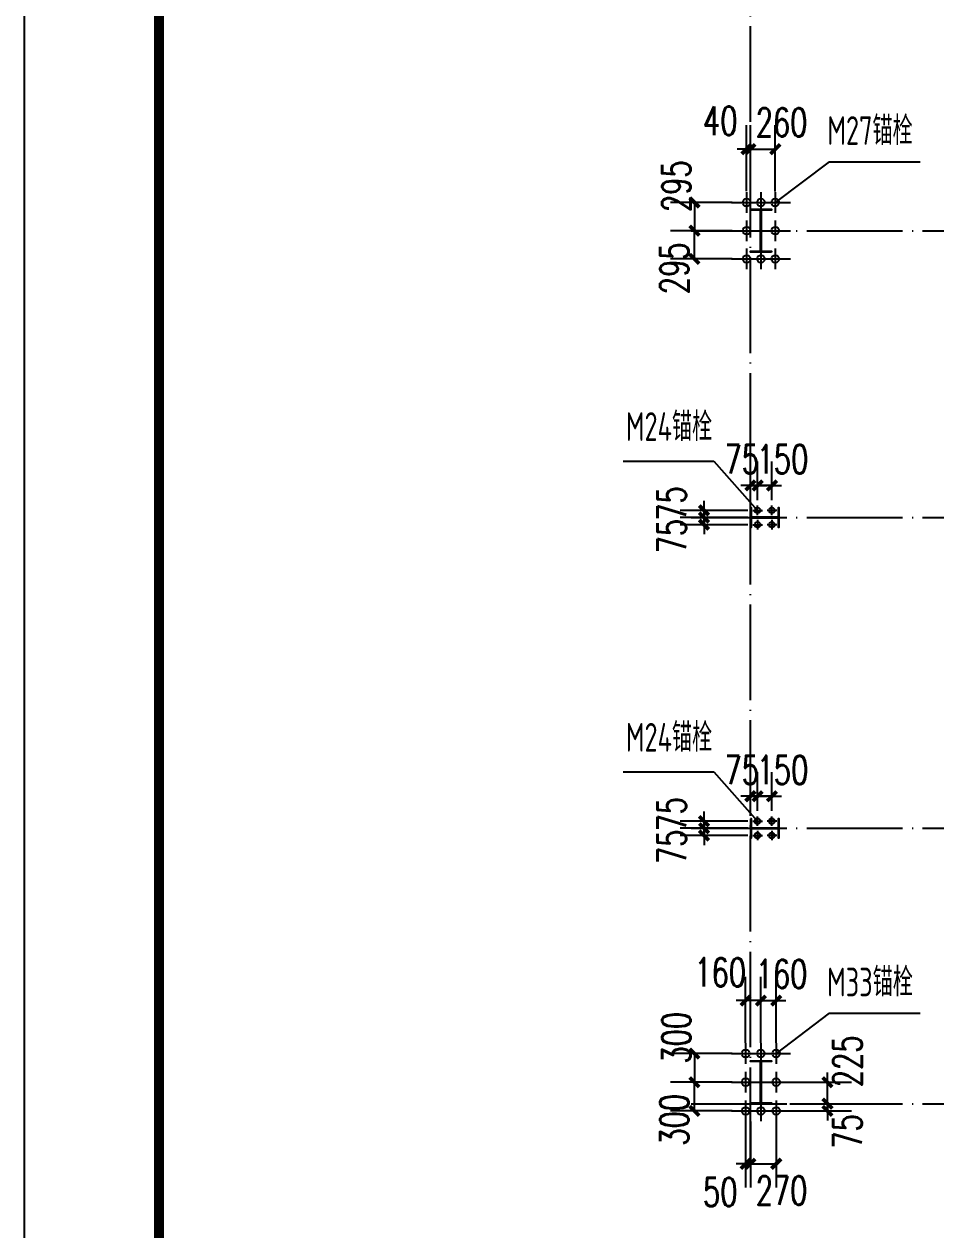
# Model space of a CAD drawing. Extents: x -33967 to 1773478, y -1022458 to -784650.
# Drawn here: x 521646 to 540711, y -1007515 to -982296 of the extents above; entities that cross this region are included whole.
import ezdxf
from ezdxf.enums import TextEntityAlignment as Align

# ---------------------------------------------------------------- set-up
doc = ezdxf.new("R2010")
doc.units = 0
doc.header["$LTSCALE"] = 1000
doc.header["$MEASUREMENT"] = 0
doc.linetypes.add('DOTE', pattern=[2.42, 2, -0.2, 0.02, -0.2])
for name, color, linetype in [('AXIS', 3, 'Continuous'), ('DOTE', 1, 'DOTE'), ('GZ', 50, 'Continuous'), ('PUB_TITLE', 4, 'Continuous'), ('TEXT', 7, 'Continuous')]:
    doc.layers.add(name, color=color, linetype=linetype)
doc.styles.add('_TCH_DIM_T3', font='SIMPLEX', dxfattribs={"width": 0.705882, "bigfont": 'GBCBIG'})
doc.styles.add('TSSD_Label', font='tssdeng.shx', dxfattribs={"width": 0.7, "bigfont": 'hztxt.shx'})
doc.dimstyles.new('TCH-200-2', dxfattribs={"dimtxt": 595, "dimasz": 200, "dimexe": 500, "dimexo": 600, "dimgap": 252.5, "dimtad": 1, "dimdec": 0, "dimlfac": 0.5, "dimzin": 0, "dimdsep": 46, "dimtxsty": '_TCH_DIM_T3', "dimblk": 'ARCHTICK', "dimcen": 0.09, "dimclrd": 124, "dimclre": 124, "dimclrt": 7, "dimazin": 2, "dimtfac": 1, "dimtdec": 0, "dimtix": 1, "dimtmove": 2, "dimatfit": 3, "dimfxl": 1, "dimtolj": 1, "dimtzin": 0, "dimarcsym": 0})

# ---------------------------------------------------------------- blocks, each defined once
blk = doc.blocks.new('_ArchTick')
at = {"color": 0, "linetype": 'ByBlock', "const_width": 0.4}
blk.add_lwpolyline([(-0.5, -0.5), (0.5, 0.5)], dxfattribs=at)
blk = doc.blocks.new('*D1285')
at = {"color": 124, "linetype": 'ByBlock', "lineweight": -2, "transparency": 16777216}
for p, q in [((536453, -1003826), (535163, -1003826)), ((535663, -1003826), (535663, -1004426)), ((536450, -1004426), (535163, -1004426))]:
    blk.add_line(p, q, dxfattribs=at)
at = {"layer": 'Defpoints', "color": 0, "linetype": 'ByBlock', "transparency": 16777216}
for p in [(537053, -1003826), (535663, -1004426), (537050, -1004426)]:
    blk.add_point(p, dxfattribs=at)
at = {"color": 124, "linetype": 'ByBlock', "lineweight": -2, "transparency": 16777216, "xscale": 200, "yscale": 200, "zscale": 200}
for p, rotation in [((535663, -1003826), 90), ((535663, -1004426), 270)]:
    blk.add_blockref('_ArchTick', p, dxfattribs=dict(at, rotation=rotation))
at = {"color": 7, "linetype": 'ByBlock', "transparency": 16777216, "insert": (535285, -1003496), "char_height": 595, "attachment_point": 5, "rotation": 90, "style": '_TCH_DIM_T3'}
blk.add_mtext('\\A1;300', dxfattribs=at)
blk = doc.blocks.new('*D1286')
at = {"color": 124, "linetype": 'ByBlock', "lineweight": -2, "transparency": 16777216}
for p, q in [((537053, -1003601), (537053, -1002220)), ((537373, -1003601), (537373, -1002220)), ((537053, -1002720), (536853, -1002720)), ((537053, -1002720), (537373, -1002720)), ((537373, -1002720), (537573, -1002720))]:
    blk.add_line(p, q, dxfattribs=at)
at = {"layer": 'Defpoints', "color": 0, "linetype": 'ByBlock', "transparency": 16777216}
for p in [(537373, -1002720), (537053, -1004201), (537373, -1004201)]:
    blk.add_point(p, dxfattribs=at)
at = {"color": 124, "linetype": 'ByBlock', "lineweight": -2, "transparency": 16777216, "xscale": 200, "yscale": 200, "zscale": 200}
blk.add_blockref('_ArchTick', (537053, -1002720), dxfattribs=at)
at = {"color": 124, "linetype": 'ByBlock', "lineweight": -2, "transparency": 16777216, "xscale": 200, "yscale": 200, "zscale": 200, "rotation": 180}
blk.add_blockref('_ArchTick', (537373, -1002720), dxfattribs=at)
at = {"color": 7, "linetype": 'ByBlock', "transparency": 16777216, "insert": (537485, -1002161), "char_height": 595, "attachment_point": 5, "style": '_TCH_DIM_T3'}
blk.add_mtext('\\A1;160', dxfattribs=at)
blk = doc.blocks.new('*D1287')
at = {"color": 124, "linetype": 'ByBlock', "lineweight": -2, "transparency": 16777216}
for p, q in [((536733, -1003601), (536733, -1002220)), ((537053, -1003601), (537053, -1002220)), ((536733, -1002720), (536533, -1002720)), ((537053, -1002720), (536733, -1002720)), ((537053, -1002720), (537253, -1002720))]:
    blk.add_line(p, q, dxfattribs=at)
at = {"layer": 'Defpoints', "color": 0, "linetype": 'ByBlock', "transparency": 16777216}
for p in [(536733, -1002720), (536733, -1004201), (537053, -1004201)]:
    blk.add_point(p, dxfattribs=at)
at = {"color": 124, "linetype": 'ByBlock', "lineweight": -2, "transparency": 16777216, "xscale": 200, "yscale": 200, "zscale": 200}
blk.add_blockref('_ArchTick', (536733, -1002720), dxfattribs=at)
at = {"color": 124, "linetype": 'ByBlock', "lineweight": -2, "transparency": 16777216, "xscale": 200, "yscale": 200, "zscale": 200, "rotation": 180}
blk.add_blockref('_ArchTick', (537053, -1002720), dxfattribs=at)
at = {"color": 7, "linetype": 'ByBlock', "transparency": 16777216, "insert": (536202, -1002129), "char_height": 595, "attachment_point": 5, "style": '_TCH_DIM_T3'}
blk.add_mtext('\\A1;160', dxfattribs=at)
blk = doc.blocks.new('*D1288')
at = {"color": 124, "linetype": 'ByBlock', "lineweight": -2, "transparency": 16777216}
for p, q in [((536450, -1004426), (535163, -1004426)), ((535663, -1005026), (535663, -1004426)), ((536450, -1005026), (535163, -1005026))]:
    blk.add_line(p, q, dxfattribs=at)
at = {"layer": 'Defpoints', "color": 0, "linetype": 'ByBlock', "transparency": 16777216}
for p in [(535663, -1004426), (537050, -1004426), (537050, -1005026)]:
    blk.add_point(p, dxfattribs=at)
at = {"color": 124, "linetype": 'ByBlock', "lineweight": -2, "transparency": 16777216, "xscale": 200, "yscale": 200, "zscale": 200}
for p, rotation in [((535663, -1004426), 90), ((535663, -1005026), 270)]:
    blk.add_blockref('_ArchTick', p, dxfattribs=dict(at, rotation=rotation))
at = {"color": 7, "linetype": 'ByBlock', "transparency": 16777216, "insert": (535243, -1005213), "char_height": 595, "attachment_point": 5, "rotation": 90, "style": '_TCH_DIM_T3'}
blk.add_mtext('\\A1;300', dxfattribs=at)
blk = doc.blocks.new('*D1289')
at = {"color": 124, "linetype": 'ByBlock', "lineweight": -2, "transparency": 16777216}
for p, q in [((535863, -998966), (535863, -998766)), ((536779, -998966), (535363, -998966)), ((536779, -999116), (535363, -999116)), ((535863, -998966), (535863, -999116)), ((535863, -999116), (535863, -999316))]:
    blk.add_line(p, q, dxfattribs=at)
at = {"layer": 'Defpoints', "color": 0, "linetype": 'ByBlock', "transparency": 16777216}
for p in [(535863, -999116), (537379, -998966), (537379, -999116)]:
    blk.add_point(p, dxfattribs=at)
at = {"color": 124, "linetype": 'ByBlock', "lineweight": -2, "transparency": 16777216, "xscale": 200, "yscale": 200, "zscale": 200}
for p, rotation in [((535863, -998966), 270), ((535863, -999116), 90)]:
    blk.add_blockref('_ArchTick', p, dxfattribs=dict(at, rotation=rotation))
at = {"color": 7, "linetype": 'ByBlock', "transparency": 16777216, "insert": (535189, -998823), "char_height": 595, "attachment_point": 5, "rotation": 90, "style": '_TCH_DIM_T3'}
blk.add_mtext('\\A1;75', dxfattribs=at)
blk = doc.blocks.new('*D1290')
at = {"color": 124, "linetype": 'ByBlock', "lineweight": -2, "transparency": 16777216}
for p, q in [((535863, -999116), (535863, -998916)), ((536779, -999116), (535363, -999116)), ((535863, -999266), (535863, -999116)), ((536779, -999266), (535363, -999266)), ((535863, -999266), (535863, -999466))]:
    blk.add_line(p, q, dxfattribs=at)
at = {"layer": 'Defpoints', "color": 0, "linetype": 'ByBlock', "transparency": 16777216}
for p in [(535863, -999116), (537379, -999116), (537379, -999266)]:
    blk.add_point(p, dxfattribs=at)
at = {"color": 124, "linetype": 'ByBlock', "lineweight": -2, "transparency": 16777216, "xscale": 200, "yscale": 200, "zscale": 200}
for p, rotation in [((535863, -999116), 270), ((535863, -999266), 90)]:
    blk.add_blockref('_ArchTick', p, dxfattribs=dict(at, rotation=rotation))
at = {"color": 7, "linetype": 'ByBlock', "transparency": 16777216, "insert": (535189, -999505), "char_height": 595, "attachment_point": 5, "rotation": 90, "style": '_TCH_DIM_T3'}
blk.add_mtext('\\A1;75', dxfattribs=at)
blk = doc.blocks.new('*D1291')
at = {"color": 124, "linetype": 'ByBlock', "lineweight": -2, "transparency": 16777216}
for p, q in [((536834, -998752), (536834, -997945)), ((536984, -998752), (536984, -997945)), ((536834, -998445), (536634, -998445)), ((536834, -998445), (536984, -998445)), ((536984, -998445), (537184, -998445))]:
    blk.add_line(p, q, dxfattribs=at)
at = {"layer": 'Defpoints', "color": 0, "linetype": 'ByBlock', "transparency": 16777216}
for p in [(536984, -998445), (536834, -999352), (536984, -999352)]:
    blk.add_point(p, dxfattribs=at)
at = {"color": 124, "linetype": 'ByBlock', "lineweight": -2, "transparency": 16777216, "xscale": 200, "yscale": 200, "zscale": 200}
blk.add_blockref('_ArchTick', (536834, -998445), dxfattribs=at)
at = {"color": 124, "linetype": 'ByBlock', "lineweight": -2, "transparency": 16777216, "xscale": 200, "yscale": 200, "zscale": 200, "rotation": 180}
blk.add_blockref('_ArchTick', (536984, -998445), dxfattribs=at)
at = {"color": 7, "linetype": 'ByBlock', "transparency": 16777216, "insert": (536654, -997895), "char_height": 595, "attachment_point": 5, "style": '_TCH_DIM_T3'}
blk.add_mtext('\\A1;75', dxfattribs=at)
blk = doc.blocks.new('*D1292')
at = {"color": 124, "linetype": 'ByBlock', "lineweight": -2, "transparency": 16777216}
for p, q in [((536984, -998752), (536984, -997945)), ((537284, -998752), (537284, -997945)), ((536984, -998445), (536784, -998445)), ((537284, -998445), (536984, -998445)), ((537284, -998445), (537484, -998445))]:
    blk.add_line(p, q, dxfattribs=at)
at = {"layer": 'Defpoints', "color": 0, "linetype": 'ByBlock', "transparency": 16777216}
for p in [(536984, -998445), (536984, -999352), (537284, -999352)]:
    blk.add_point(p, dxfattribs=at)
at = {"color": 124, "linetype": 'ByBlock', "lineweight": -2, "transparency": 16777216, "xscale": 200, "yscale": 200, "zscale": 200}
blk.add_blockref('_ArchTick', (536984, -998445), dxfattribs=at)
at = {"color": 124, "linetype": 'ByBlock', "lineweight": -2, "transparency": 16777216, "xscale": 200, "yscale": 200, "zscale": 200, "rotation": 180}
blk.add_blockref('_ArchTick', (537284, -998445), dxfattribs=at)
at = {"color": 7, "linetype": 'ByBlock', "transparency": 16777216, "insert": (537504, -997895), "char_height": 595, "attachment_point": 5, "style": '_TCH_DIM_T3'}
blk.add_mtext('\\A1;150', dxfattribs=at)
blk = doc.blocks.new('*D1293')
at = {"color": 124, "linetype": 'ByBlock', "lineweight": -2, "transparency": 16777216}
for p, q in [((538444, -1004426), (538444, -1004226)), ((537656, -1004426), (538944, -1004426)), ((538444, -1004876), (538444, -1004426)), ((537656, -1004876), (538944, -1004876)), ((538444, -1004876), (538444, -1005076))]:
    blk.add_line(p, q, dxfattribs=at)
at = {"layer": 'Defpoints', "color": 0, "linetype": 'ByBlock', "transparency": 16777216}
for p in [(537056, -1004426), (538444, -1004426), (537056, -1004876)]:
    blk.add_point(p, dxfattribs=at)
at = {"color": 124, "linetype": 'ByBlock', "lineweight": -2, "transparency": 16777216, "xscale": 200, "yscale": 200, "zscale": 200}
for p, rotation in [((538444, -1004426), 270), ((538444, -1004876), 90)]:
    blk.add_blockref('_ArchTick', p, dxfattribs=dict(at, rotation=rotation))
at = {"color": 7, "linetype": 'ByBlock', "transparency": 16777216, "insert": (538863, -1003989), "char_height": 595, "attachment_point": 5, "rotation": 90, "style": '_TCH_DIM_T3'}
blk.add_mtext('\\A1;225', dxfattribs=at)
blk = doc.blocks.new('*D1294')
at = {"color": 124, "linetype": 'ByBlock', "lineweight": -2, "transparency": 16777216}
for p, q in [((538444, -1004876), (538444, -1004676)), ((537656, -1004876), (538944, -1004876)), ((538444, -1005026), (538444, -1004876)), ((537656, -1005026), (538944, -1005026)), ((538444, -1005026), (538444, -1005226))]:
    blk.add_line(p, q, dxfattribs=at)
at = {"layer": 'Defpoints', "color": 0, "linetype": 'ByBlock', "transparency": 16777216}
for p in [(537056, -1004876), (538444, -1004876), (537056, -1005026)]:
    blk.add_point(p, dxfattribs=at)
at = {"color": 124, "linetype": 'ByBlock', "lineweight": -2, "transparency": 16777216, "xscale": 200, "yscale": 200, "zscale": 200}
for p, rotation in [((538444, -1004876), 270), ((538444, -1005026), 90)]:
    blk.add_blockref('_ArchTick', p, dxfattribs=dict(at, rotation=rotation))
at = {"color": 7, "linetype": 'ByBlock', "transparency": 16777216, "insert": (538863, -1005456), "char_height": 595, "attachment_point": 5, "rotation": 90, "style": '_TCH_DIM_T3'}
blk.add_mtext('\\A1;75', dxfattribs=at)
blk = doc.blocks.new('*D1295')
at = {"color": 124, "linetype": 'ByBlock', "lineweight": -2, "transparency": 16777216}
for p, q in [((536453, -986026), (535163, -986026)), ((535663, -986026), (535663, -986617)), ((536450, -986617), (535163, -986617))]:
    blk.add_line(p, q, dxfattribs=at)
at = {"layer": 'Defpoints', "color": 0, "linetype": 'ByBlock', "transparency": 16777216}
for p in [(537053, -986026), (535663, -986617), (537050, -986617)]:
    blk.add_point(p, dxfattribs=at)
at = {"color": 124, "linetype": 'ByBlock', "lineweight": -2, "transparency": 16777216, "xscale": 200, "yscale": 200, "zscale": 200}
for p, rotation in [((535663, -986026), 90), ((535663, -986617), 270)]:
    blk.add_blockref('_ArchTick', p, dxfattribs=dict(at, rotation=rotation))
at = {"color": 7, "linetype": 'ByBlock', "transparency": 16777216, "insert": (535285, -985686), "char_height": 595, "attachment_point": 5, "rotation": 90, "style": '_TCH_DIM_T3'}
blk.add_mtext('\\A1;295', dxfattribs=at)
blk = doc.blocks.new('*D1296')
at = {"color": 124, "linetype": 'ByBlock', "lineweight": -2, "transparency": 16777216}
for p, q in [((536833, -985792), (536833, -984410)), ((537353, -985800), (537353, -984410)), ((536833, -984910), (537353, -984910))]:
    blk.add_line(p, q, dxfattribs=at)
at = {"layer": 'Defpoints', "color": 0, "linetype": 'ByBlock', "transparency": 16777216}
for p in [(537353, -984910), (536833, -986392), (537353, -986400)]:
    blk.add_point(p, dxfattribs=at)
at = {"color": 124, "linetype": 'ByBlock', "lineweight": -2, "transparency": 16777216, "xscale": 200, "yscale": 200, "zscale": 200, "rotation": 180}
blk.add_blockref('_ArchTick', (536833, -984910), dxfattribs=at)
at = {"color": 124, "linetype": 'ByBlock', "lineweight": -2, "transparency": 16777216, "xscale": 200, "yscale": 200, "zscale": 200}
blk.add_blockref('_ArchTick', (537353, -984910), dxfattribs=at)
at = {"color": 7, "linetype": 'ByBlock', "transparency": 16777216, "insert": (537485, -984352), "char_height": 595, "attachment_point": 5, "style": '_TCH_DIM_T3'}
blk.add_mtext('\\A1;260', dxfattribs=at)
blk = doc.blocks.new('*D1297')
at = {"color": 124, "linetype": 'ByBlock', "lineweight": -2, "transparency": 16777216}
for p, q in [((536753, -985792), (536753, -984410)), ((536833, -985792), (536833, -984410)), ((536753, -984910), (536553, -984910)), ((536833, -984910), (536753, -984910)), ((536833, -984910), (537033, -984910))]:
    blk.add_line(p, q, dxfattribs=at)
at = {"layer": 'Defpoints', "color": 0, "linetype": 'ByBlock', "transparency": 16777216}
for p in [(536753, -984910), (536753, -986392), (536833, -986392)]:
    blk.add_point(p, dxfattribs=at)
at = {"color": 124, "linetype": 'ByBlock', "lineweight": -2, "transparency": 16777216, "xscale": 200, "yscale": 200, "zscale": 200}
blk.add_blockref('_ArchTick', (536753, -984910), dxfattribs=at)
at = {"color": 124, "linetype": 'ByBlock', "lineweight": -2, "transparency": 16777216, "xscale": 200, "yscale": 200, "zscale": 200, "rotation": 180}
blk.add_blockref('_ArchTick', (536833, -984910), dxfattribs=at)
at = {"color": 7, "linetype": 'ByBlock', "transparency": 16777216, "insert": (536202, -984319), "char_height": 595, "attachment_point": 5, "style": '_TCH_DIM_T3'}
blk.add_mtext('\\A1;40', dxfattribs=at)
blk = doc.blocks.new('*D1298')
at = {"color": 124, "linetype": 'ByBlock', "lineweight": -2, "transparency": 16777216}
for p, q in [((536450, -986617), (535163, -986617)), ((535663, -987206), (535663, -986617)), ((536450, -987206), (535163, -987206))]:
    blk.add_line(p, q, dxfattribs=at)
at = {"layer": 'Defpoints', "color": 0, "linetype": 'ByBlock', "transparency": 16777216}
for p in [(535663, -986617), (537050, -986617), (537050, -987206)]:
    blk.add_point(p, dxfattribs=at)
at = {"color": 124, "linetype": 'ByBlock', "lineweight": -2, "transparency": 16777216, "xscale": 200, "yscale": 200, "zscale": 200}
for p, rotation in [((535663, -986617), 90), ((535663, -987206), 270)]:
    blk.add_blockref('_ArchTick', p, dxfattribs=dict(at, rotation=rotation))
at = {"color": 7, "linetype": 'ByBlock', "transparency": 16777216, "insert": (535243, -987403), "char_height": 595, "attachment_point": 5, "rotation": 90, "style": '_TCH_DIM_T3'}
blk.add_mtext('\\A1;295', dxfattribs=at)
blk = doc.blocks.new('*D1299')
at = {"color": 124, "linetype": 'ByBlock', "lineweight": -2, "transparency": 16777216}
for p, q in [((535863, -992466), (535863, -992266)), ((536779, -992466), (535363, -992466)), ((536779, -992616), (535363, -992616)), ((535863, -992466), (535863, -992616)), ((535863, -992616), (535863, -992816))]:
    blk.add_line(p, q, dxfattribs=at)
at = {"layer": 'Defpoints', "color": 0, "linetype": 'ByBlock', "transparency": 16777216}
for p in [(535863, -992616), (537379, -992466), (537379, -992616)]:
    blk.add_point(p, dxfattribs=at)
at = {"color": 124, "linetype": 'ByBlock', "lineweight": -2, "transparency": 16777216, "xscale": 200, "yscale": 200, "zscale": 200}
for p, rotation in [((535863, -992466), 270), ((535863, -992616), 90)]:
    blk.add_blockref('_ArchTick', p, dxfattribs=dict(at, rotation=rotation))
at = {"color": 7, "linetype": 'ByBlock', "transparency": 16777216, "insert": (535189, -992323), "char_height": 595, "attachment_point": 5, "rotation": 90, "style": '_TCH_DIM_T3'}
blk.add_mtext('\\A1;75', dxfattribs=at)
blk = doc.blocks.new('*D1300')
at = {"color": 124, "linetype": 'ByBlock', "lineweight": -2, "transparency": 16777216}
for p, q in [((536779, -992616), (535363, -992616)), ((535863, -992616), (535863, -992416)), ((535863, -992766), (535863, -992616)), ((536779, -992766), (535363, -992766)), ((535863, -992766), (535863, -992966))]:
    blk.add_line(p, q, dxfattribs=at)
at = {"layer": 'Defpoints', "color": 0, "linetype": 'ByBlock', "transparency": 16777216}
for p in [(535863, -992616), (537379, -992616), (537379, -992766)]:
    blk.add_point(p, dxfattribs=at)
at = {"color": 124, "linetype": 'ByBlock', "lineweight": -2, "transparency": 16777216, "xscale": 200, "yscale": 200, "zscale": 200}
for p, rotation in [((535863, -992616), 270), ((535863, -992766), 90)]:
    blk.add_blockref('_ArchTick', p, dxfattribs=dict(at, rotation=rotation))
at = {"color": 7, "linetype": 'ByBlock', "transparency": 16777216, "insert": (535189, -993005), "char_height": 595, "attachment_point": 5, "rotation": 90, "style": '_TCH_DIM_T3'}
blk.add_mtext('\\A1;75', dxfattribs=at)
blk = doc.blocks.new('*D1301')
at = {"color": 124, "linetype": 'ByBlock', "lineweight": -2, "transparency": 16777216}
for p, q in [((536834, -992252), (536834, -991445)), ((536984, -992252), (536984, -991445)), ((536834, -991945), (536634, -991945)), ((536834, -991945), (536984, -991945)), ((536984, -991945), (537184, -991945))]:
    blk.add_line(p, q, dxfattribs=at)
at = {"layer": 'Defpoints', "color": 0, "linetype": 'ByBlock', "transparency": 16777216}
for p in [(536984, -991945), (536834, -992852), (536984, -992852)]:
    blk.add_point(p, dxfattribs=at)
at = {"color": 124, "linetype": 'ByBlock', "lineweight": -2, "transparency": 16777216, "xscale": 200, "yscale": 200, "zscale": 200}
blk.add_blockref('_ArchTick', (536834, -991945), dxfattribs=at)
at = {"color": 124, "linetype": 'ByBlock', "lineweight": -2, "transparency": 16777216, "xscale": 200, "yscale": 200, "zscale": 200, "rotation": 180}
blk.add_blockref('_ArchTick', (536984, -991945), dxfattribs=at)
at = {"color": 7, "linetype": 'ByBlock', "transparency": 16777216, "insert": (536654, -991395), "char_height": 595, "attachment_point": 5, "style": '_TCH_DIM_T3'}
blk.add_mtext('\\A1;75', dxfattribs=at)
blk = doc.blocks.new('*D1302')
at = {"color": 124, "linetype": 'ByBlock', "lineweight": -2, "transparency": 16777216}
for p, q in [((536984, -992252), (536984, -991445)), ((537284, -992252), (537284, -991445)), ((536984, -991945), (536784, -991945)), ((537284, -991945), (536984, -991945)), ((537284, -991945), (537484, -991945))]:
    blk.add_line(p, q, dxfattribs=at)
at = {"layer": 'Defpoints', "color": 0, "linetype": 'ByBlock', "transparency": 16777216}
for p in [(536984, -991945), (536984, -992852), (537284, -992852)]:
    blk.add_point(p, dxfattribs=at)
at = {"color": 124, "linetype": 'ByBlock', "lineweight": -2, "transparency": 16777216, "xscale": 200, "yscale": 200, "zscale": 200}
blk.add_blockref('_ArchTick', (536984, -991945), dxfattribs=at)
at = {"color": 124, "linetype": 'ByBlock', "lineweight": -2, "transparency": 16777216, "xscale": 200, "yscale": 200, "zscale": 200, "rotation": 180}
blk.add_blockref('_ArchTick', (537284, -991945), dxfattribs=at)
at = {"color": 7, "linetype": 'ByBlock', "transparency": 16777216, "insert": (537504, -991395), "char_height": 595, "attachment_point": 5, "style": '_TCH_DIM_T3'}
blk.add_mtext('\\A1;150', dxfattribs=at)
blk = doc.blocks.new('*D1387')
at = {"color": 124, "linetype": 'ByBlock', "lineweight": -2, "transparency": 16777216}
for p, q in [((536833, -1005251), (536833, -1006632)), ((537373, -1005251), (537373, -1006632)), ((536833, -1006132), (537373, -1006132))]:
    blk.add_line(p, q, dxfattribs=at)
at = {"layer": 'Defpoints', "color": 0, "linetype": 'ByBlock', "transparency": 16777216}
for p in [(536833, -1004651), (537373, -1004651), (537373, -1006132)]:
    blk.add_point(p, dxfattribs=at)
at = {"color": 124, "linetype": 'ByBlock', "lineweight": -2, "transparency": 16777216, "xscale": 200, "yscale": 200, "zscale": 200, "rotation": 180}
blk.add_blockref('_ArchTick', (536833, -1006132), dxfattribs=at)
at = {"color": 124, "linetype": 'ByBlock', "lineweight": -2, "transparency": 16777216, "xscale": 200, "yscale": 200, "zscale": 200}
blk.add_blockref('_ArchTick', (537373, -1006132), dxfattribs=at)
at = {"color": 7, "linetype": 'ByBlock', "transparency": 16777216, "insert": (537485, -1006691), "char_height": 595, "attachment_point": 5, "style": '_TCH_DIM_T3'}
blk.add_mtext('\\A1;270', dxfattribs=at)
blk = doc.blocks.new('*D1388')
at = {"color": 124, "linetype": 'ByBlock', "lineweight": -2, "transparency": 16777216}
for p, q in [((536733, -1005251), (536733, -1006632)), ((536833, -1005251), (536833, -1006632)), ((536733, -1006132), (536533, -1006132)), ((536833, -1006132), (536733, -1006132)), ((536833, -1006132), (537033, -1006132))]:
    blk.add_line(p, q, dxfattribs=at)
at = {"layer": 'Defpoints', "color": 0, "linetype": 'ByBlock', "transparency": 16777216}
for p in [(536733, -1004651), (536833, -1004651), (536733, -1006132)]:
    blk.add_point(p, dxfattribs=at)
at = {"color": 124, "linetype": 'ByBlock', "lineweight": -2, "transparency": 16777216, "xscale": 200, "yscale": 200, "zscale": 200}
blk.add_blockref('_ArchTick', (536733, -1006132), dxfattribs=at)
at = {"color": 124, "linetype": 'ByBlock', "lineweight": -2, "transparency": 16777216, "xscale": 200, "yscale": 200, "zscale": 200, "rotation": 180}
blk.add_blockref('_ArchTick', (536833, -1006132), dxfattribs=at)
at = {"color": 7, "linetype": 'ByBlock', "transparency": 16777216, "insert": (536202, -1006723), "char_height": 595, "attachment_point": 5, "style": '_TCH_DIM_T3'}
blk.add_mtext('\\A1;50', dxfattribs=at)

msp = doc.modelspace()

# ---------------------------------------------------------------- linework, layer by layer
for centre, radius in [((536753.2, -986026.4), 80), ((537053.2, -986026.4), 80), ((537353.2, -986026.4), 80), ((536753.2, -986616.4), 80), ((537353.2, -986616.4), 80), ((536753.2, -987206.4), 80), ((537053.2, -987206.4), 80), ((537353.2, -987206.4), 80), ((536983.6, -992466.4), 58.5), ((537283.6, -992466.4), 58.5), ((536983.6, -992766.4), 58.5), ((537283.6, -992766.4), 58.5), ((536983.6, -998966.4), 58.5), ((537283.6, -998966.4), 58.5), ((536983.6, -999266.4), 58.5), ((537283.6, -999266.4), 58.5), ((536733.2, -1003826.2), 80), ((537053.2, -1003826.2), 80), ((537373.2, -1003826.2), 80), ((536733.2, -1004426.1), 80), ((537373.2, -1004426.1), 80), ((536733.2, -1005026.2), 80), ((537053.2, -1005026.2), 80), ((537373.2, -1005026.2), 80)]:
    msp.add_circle(centre, radius)
at = {"layer": 'AXIS'}
for p, q in [((538478.2, -985172.8), (537353.2, -986026.4)), ((538478.2, -985172.8), (540380, -985172.8)), ((536753.2, -985810.4), (536753.2, -986242.4)), ((537053.2, -985810.4), (537053.2, -986242.4)), ((537353.2, -985810.4), (537353.2, -986242.4)), ((536435.2, -986026.4), (537671.2, -986026.4)), ((536753.2, -986400.4), (536753.2, -986832.4)), ((537353.2, -986400.4), (537353.2, -986832.4)), ((536435.2, -986616.4), (537671.2, -986616.4)), ((536753.2, -986990.4), (536753.2, -987422.4)), ((537053.2, -986990.4), (537053.2, -987422.4)), ((537353.2, -986990.4), (537353.2, -987422.4)), ((536435.2, -987206.4), (537671.2, -987206.4)), ((534174.8, -991435), (536070.6, -991435)), ((536070.6, -991435), (536983.6, -992466.4)), ((536983.6, -992567.1), (536983.6, -992365.8)), ((537283.6, -992567.1), (537283.6, -992365.8)), ((536882.9, -992466.4), (537084.2, -992466.4)), ((537384.2, -992466.4), (537182.9, -992466.4)), ((536882.9, -992766.4), (537084.2, -992766.4)), ((536983.6, -992665.8), (536983.6, -992867.1)), ((537384.2, -992766.4), (537182.9, -992766.4)), ((537283.6, -992665.8), (537283.6, -992867.1)), ((534174.8, -997935), (536070.6, -997935)), ((536070.6, -997935), (536983.6, -998966.4)), ((536983.6, -999067.1), (536983.6, -998865.8)), ((537283.6, -999067.1), (537283.6, -998865.8)), ((536882.9, -998966.4), (537084.2, -998966.4)), ((536983.6, -999165.8), (536983.6, -999367.1)), ((537384.2, -998966.4), (537182.9, -998966.4)), ((537283.6, -999165.8), (537283.6, -999367.1)), ((536882.9, -999266.4), (537084.2, -999266.4)), ((537384.2, -999266.4), (537182.9, -999266.4)), ((538478.2, -1002982.4), (537373.2, -1003826.2)), ((538478.2, -1002982.4), (540380, -1002982.4)), ((536733.2, -1003610.2), (536733.2, -1004042.2)), ((537053.2, -1003610.2), (537053.2, -1004042.2)), ((537373.2, -1003610.2), (537373.2, -1004042.2)), ((536435.2, -1003826.2), (537671.2, -1003826.2)), ((536733.2, -1004210.1), (536733.2, -1004642.1)), ((537373.2, -1004210.1), (537373.2, -1004642.1)), ((536435.2, -1004426.1), (537671.2, -1004426.1)), ((536733.2, -1004810.2), (536733.2, -1005242.2)), ((537053.2, -1004810.2), (537053.2, -1005242.2)), ((537373.2, -1004810.2), (537373.2, -1005242.2)), ((536435.2, -1005026.2), (537671.2, -1005026.2))]:
    msp.add_line(p, q, dxfattribs=at)
at = {"layer": 'DOTE'}
for p, q in [((536833.2, -1006116.4), (536833.2, -949116.4)), ((535593.2, -986616.4), (594093.2, -986616.4)), ((535593.2, -992616.4), (594093.2, -992616.4)), ((535593.2, -999116.4), (594093.2, -999116.4)), ((535593.2, -1004876.4), (594093.2, -1004876.4))]:
    msp.add_line(p, q, dxfattribs=at)
at = {"layer": 'GZ'}
for points in [[(537273.2, -987066.8), (536833.2, -987066.8), (536833.2, -987046.8), (537039.5, -987046.8), (537047.2, -987036.8), (537047.2, -986196.1), (537039.5, -986186.8), (536833.2, -986186.8), (536833.2, -986166.8), (537273.2, -986166.8), (537273.2, -986186.8), (537067.2, -986186.8), (537059.2, -986195.7), (537059.2, -987036.8), (537067.2, -987046.8), (537273.2, -987046.8), (537273.2, -987066.8)], [(536833.2, -992416.4), (536833.2, -992816.4), (536853.2, -992816.4), (536853.2, -992630.1), (536863.2, -992622.4), (537403.9, -992622.4), (537413.2, -992630.1), (537413.2, -992816.4), (537433.2, -992816.4), (537433.2, -992416.4), (537413.2, -992416.4), (537413.2, -992602.4), (537404.2, -992610.4), (536863.2, -992610.4), (536853.2, -992602.4), (536853.2, -992416.4), (536833.2, -992416.4)], [(536833.2, -998916.4), (536833.2, -999316.4), (536853.2, -999316.4), (536853.2, -999130.1), (536863.2, -999122.4), (537403.9, -999122.4), (537413.2, -999130.1), (537413.2, -999316.4), (537433.2, -999316.4), (537433.2, -998916.4), (537413.2, -998916.4), (537413.2, -999102.4), (537404.2, -999110.4), (536863.2, -999110.4), (536853.2, -999102.4), (536853.2, -998916.4), (536833.2, -998916.4)], [(537273.2, -1004876.4), (536833.2, -1004876.4), (536833.2, -1004856.4), (537039.5, -1004856.4), (537047.2, -1004846.4), (537047.2, -1004005.7), (537039.5, -1003996.4), (536833.2, -1003996.4), (536833.2, -1003976.4), (537273.2, -1003976.4), (537273.2, -1003996.4), (537067.2, -1003996.4), (537059.2, -1004005.4), (537059.2, -1004846.4), (537067.2, -1004856.4), (537273.2, -1004856.4), (537273.2, -1004876.4)]]:
    msp.add_lwpolyline(points, close=True, dxfattribs=at)
at = {"layer": 'PUB_TITLE'}
msp.add_lwpolyline([(521646, -1022458.4), (640446, -1022458.4), (640446, -938458.4), (521646, -938458.4)], close=True, dxfattribs=at)
at = {"layer": 'PUB_TITLE', "const_width": 212.1}
msp.add_lwpolyline([(524466.3, -1021044.2), (524466.3, -939872.6), (638446, -939872.6), (638446, -1021044.2)], close=True, dxfattribs=at)

# ---------------------------------------------------------------- texts
at = {"layer": 'TEXT', "style": 'TSSD_Label', "width": 0.7}
for s, p in [('M27锚栓', (539333, -985001.3)), ('M24锚栓', (535130.3, -991192.7)), ('M24锚栓', (535130.3, -997692.7)), ('M33锚栓', (539333, -1002810.9))]:
    msp.add_text(s, height=600, dxfattribs=at).set_placement(p, align=Align.BOTTOM_CENTER)

# ---------------------------------------------------------------- dimensions: what is measured, and where the dimension line sits
at = {"linetype": 'ByBlock'}
for base, p1, p2, picture, middle in [((536753.2, -984910.4), (536833.2, -986391.7), (536753.2, -986391.7), '*D1297', (536202.3, -984319.4)), ((536983.8, -991944.7), (536833.8, -992852), (536983.8, -992852), '*D1301', (536653.8, -991394.7)), ((536983.8, -991944.7), (537283.6, -992852), (536983.8, -992852), '*D1302', (537503.5, -991394.7)), ((536983.8, -998444.7), (536833.8, -999352), (536983.8, -999352), '*D1291', (536653.8, -997894.7)), ((536983.8, -998444.7), (537283.6, -999352), (536983.8, -999352), '*D1292', (537503.5, -997894.7)), ((536733.2, -1002720), (537053.2, -1004201.3), (536733.2, -1004201.3), '*D1287', (536202.3, -1002129.1)), ((536733.2, -1006132.3), (536833.2, -1004651), (536733.2, -1004651), '*D1388', (536202.3, -1006723.2))]:
    dim = msp.add_linear_dim(base=base, p1=p1, p2=p2, dimstyle='TCH-200-2', dxfattribs=at)
    dim.commit()
    dim.dimension.update_dxf_attribs({"geometry": picture, "text_midpoint": middle, "dimtype": 128})
for base, p1, p2, angle, picture, middle in [((537353.2, -984910.4), (536833.2, -986391.7), (537353.2, -986400.4), 180, '*D1296', (537485.3, -984351.7)), ((535662.7, -986616.5), (537053.2, -986026.4), (537050.2, -986616.5), 270, '*D1295', (535285.3, -985686.4)), ((535662.7, -986616.5), (537050.2, -987206.4), (537050.2, -986616.5), 90, '*D1298', (535243, -987403.4)), ((535863.2, -992616.4), (537378.5, -992466.4), (537378.5, -992616.4), 90, '*D1299', (535188.9, -992323.1)), ((535863.2, -992616.4), (537378.5, -992766.4), (537378.5, -992616.4), 270, '*D1300', (535188.9, -993005.1)), ((535863.2, -999116.4), (537378.5, -998966.4), (537378.5, -999116.4), 90, '*D1289', (535188.9, -998823.1)), ((535863.2, -999116.4), (537378.5, -999266.4), (537378.5, -999116.4), 270, '*D1290', (535188.9, -999505.1)), ((537373.2, -1002720), (537053.2, -1004201.3), (537373.2, -1004201.3), 180, '*D1286', (537485.3, -1002161.3)), ((535662.7, -1004426.1), (537053.2, -1003826.2), (537050.2, -1004426.1), 270, '*D1285', (535285.3, -1003496.1)), ((538443.7, -1004426.1), (537056.2, -1004876.4), (537056.2, -1004426.1), 90, '*D1293', (538863.5, -1003988.6)), ((535662.7, -1004426.1), (537050.2, -1005026.2), (537050.2, -1004426.1), 90, '*D1288', (535243, -1005213.1)), ((537373.2, -1006132.3), (536833.2, -1004651), (537373.2, -1004651), 180, '*D1387', (537485.3, -1006691)), ((538443.7, -1004876.4), (537056.2, -1005026.3), (537056.2, -1004876.4), 90, '*D1294', (538863.5, -1005455.9))]:
    dim = msp.add_linear_dim(base=base, p1=p1, p2=p2, angle=angle, dimstyle='TCH-200-2', dxfattribs=at)
    dim.commit()
    dim.dimension.update_dxf_attribs({"geometry": picture, "text_midpoint": middle, "dimtype": 128})

doc.saveas('drawing.dxf')
